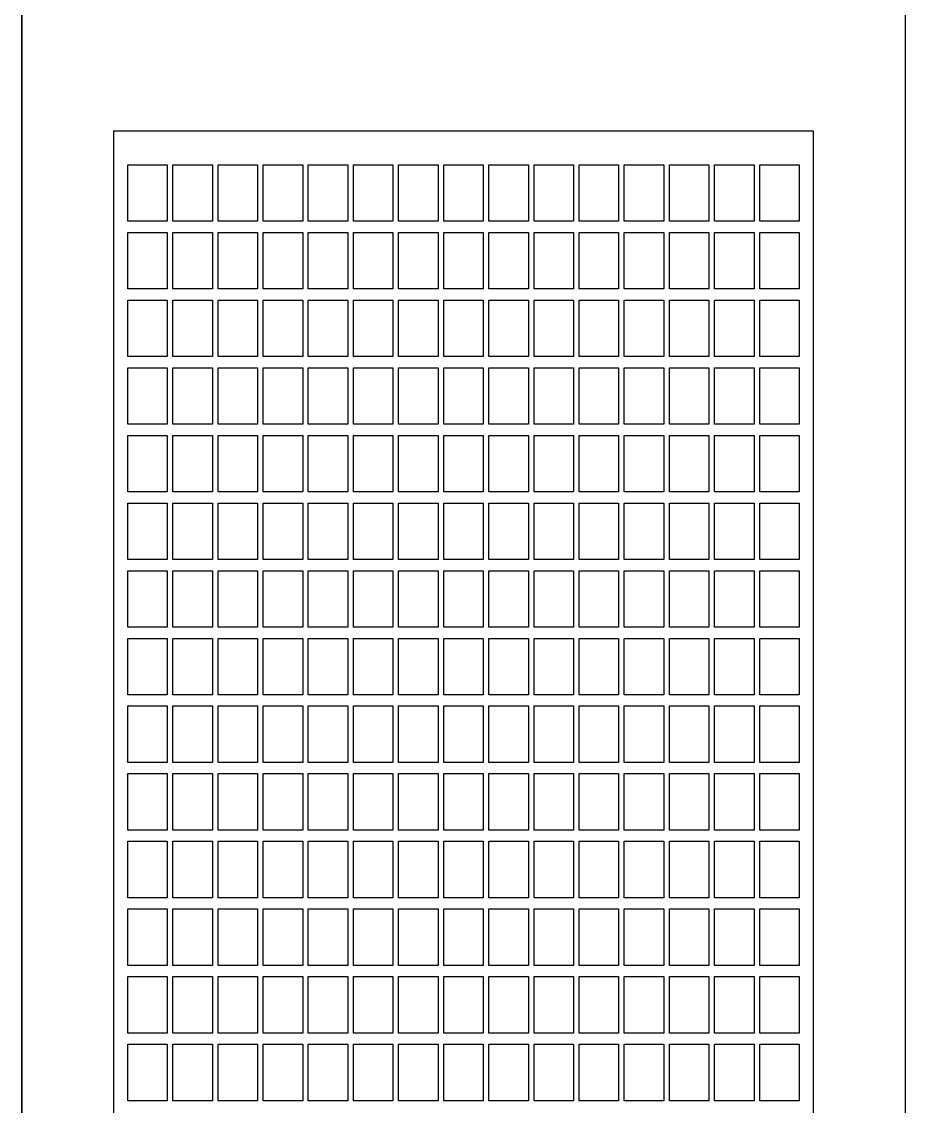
# Model space of a CAD drawing. Header units: inches. Extents: x 0 to 420, y 0 to 297.
# Drawn here: x 235.11 to 266.43, y 103.18 to 141.65 of the extents above; entities that cross this region are included whole.
import ezdxf
from ezdxf.lldxf.tags import DXFTag

# ---------------------------------------------------------------- set-up
doc = ezdxf.new("R2010")
doc.units = ezdxf.units.IN
doc.layers.add('Default', color=7, linetype='Continuous')
doc.layers.add('DV1_Default', color=7, linetype='Continuous')
tags = doc.linetypes.add('CENTER2', pattern=[1.125, 0.75, -0.125, 0.125, -0.125]).pattern_tags.tags
tags[10:11] = [DXFTag(74, 4), DXFTag(75, 0), DXFTag(340, '0'), DXFTag(46, 0.0), DXFTag(50, 0.0), DXFTag(44, 0.0), DXFTag(45, 0.0)]
tags[8:9] = [DXFTag(74, 4), DXFTag(75, 0), DXFTag(340, '0'), DXFTag(46, 0.0), DXFTag(50, 0.0), DXFTag(44, 0.0), DXFTag(45, 0.0)]
tags[6:7] = [DXFTag(74, 4), DXFTag(75, 0), DXFTag(340, '0'), DXFTag(46, 0.0), DXFTag(50, 0.0), DXFTag(44, 0.0), DXFTag(45, 0.0)]
tags[4:5] = [DXFTag(74, 4), DXFTag(75, 0), DXFTag(340, '0'), DXFTag(46, 0.0), DXFTag(50, 0.0), DXFTag(44, 0.0), DXFTag(45, 0.0)]

# ---------------------------------------------------------------- blocks, each defined once
blk = doc.blocks.new('SE')
at = {"layer": 'DV1_Default', "color": 7, "linetype": 'Continuous', "ltscale": 25.4}
for p, q in [((235.109, 68.136), (235.109, 233.336)), ((266.429, 233.336), (266.429, 68.136)), ((235.109, 217.336), (235.109, 68.136)), ((238.869, 134.576), (238.869, 136.576)), ((238.869, 136.576), (240.269, 136.576)), ((240.269, 136.576), (240.269, 134.576)), ((240.469, 134.576), (240.469, 136.576)), ((240.469, 136.576), (241.869, 136.576)), ((241.869, 136.576), (241.869, 134.576)), ((242.069, 134.576), (242.069, 136.576)), ((242.069, 136.576), (243.469, 136.576)), ((243.469, 136.576), (243.469, 134.576)), ((243.669, 134.576), (243.669, 136.576)), ((243.669, 136.576), (245.069, 136.576)), ((245.069, 136.576), (245.069, 134.576)), ((245.269, 134.576), (245.269, 136.576)), ((245.269, 136.576), (246.669, 136.576)), ((246.669, 136.576), (246.669, 134.576)), ((246.869, 134.576), (246.869, 136.576)), ((246.869, 136.576), (248.269, 136.576)), ((248.269, 136.576), (248.269, 134.576)), ((248.469, 134.576), (248.469, 136.576)), ((248.469, 136.576), (249.869, 136.576)), ((249.869, 136.576), (249.869, 134.576)), ((250.069, 134.576), (250.069, 136.576)), ((250.069, 136.576), (251.469, 136.576)), ((251.469, 136.576), (251.469, 134.576)), ((251.669, 134.576), (251.669, 136.576)), ((251.669, 136.576), (253.069, 136.576)), ((253.069, 136.576), (253.069, 134.576)), ((253.269, 134.576), (253.269, 136.576)), ((253.269, 136.576), (254.669, 136.576)), ((254.669, 136.576), (254.669, 134.576)), ((254.869, 134.576), (254.869, 136.576)), ((254.869, 136.576), (256.269, 136.576)), ((256.269, 136.576), (256.269, 134.576)), ((256.469, 134.576), (256.469, 136.576)), ((256.469, 136.576), (257.869, 136.576)), ((257.869, 136.576), (257.869, 134.576)), ((258.069, 134.576), (258.069, 136.576)), ((258.069, 136.576), (259.469, 136.576)), ((259.469, 136.576), (259.469, 134.576)), ((259.669, 134.576), (259.669, 136.576)), ((259.669, 136.576), (261.069, 136.576)), ((261.069, 136.576), (261.069, 134.576)), ((261.269, 134.576), (261.269, 136.576)), ((261.269, 136.576), (262.669, 136.576)), ((262.669, 136.576), (262.669, 134.576)), ((240.269, 134.576), (238.869, 134.576)), ((241.869, 134.576), (240.469, 134.576)), ((243.469, 134.576), (242.069, 134.576)), ((245.069, 134.576), (243.669, 134.576)), ((246.669, 134.576), (245.269, 134.576)), ((248.269, 134.576), (246.869, 134.576)), ((249.869, 134.576), (248.469, 134.576)), ((251.469, 134.576), (250.069, 134.576)), ((253.069, 134.576), (251.669, 134.576)), ((254.669, 134.576), (253.269, 134.576)), ((256.269, 134.576), (254.869, 134.576)), ((257.869, 134.576), (256.469, 134.576)), ((259.469, 134.576), (258.069, 134.576)), ((261.069, 134.576), (259.669, 134.576)), ((262.669, 134.576), (261.269, 134.576)), ((238.869, 132.176), (238.869, 134.176)), ((238.869, 134.176), (240.269, 134.176)), ((240.269, 134.176), (240.269, 132.176)), ((240.469, 132.176), (240.469, 134.176)), ((240.469, 134.176), (241.869, 134.176)), ((241.869, 134.176), (241.869, 132.176)), ((242.069, 132.176), (242.069, 134.176)), ((242.069, 134.176), (243.469, 134.176)), ((243.469, 134.176), (243.469, 132.176)), ((243.669, 132.176), (243.669, 134.176)), ((243.669, 134.176), (245.069, 134.176)), ((245.069, 134.176), (245.069, 132.176)), ((245.269, 132.176), (245.269, 134.176)), ((245.269, 134.176), (246.669, 134.176)), ((246.669, 134.176), (246.669, 132.176)), ((246.869, 132.176), (246.869, 134.176)), ((246.869, 134.176), (248.269, 134.176)), ((248.269, 134.176), (248.269, 132.176)), ((248.469, 132.176), (248.469, 134.176)), ((248.469, 134.176), (249.869, 134.176)), ((249.869, 134.176), (249.869, 132.176)), ((250.069, 132.176), (250.069, 134.176)), ((250.069, 134.176), (251.469, 134.176)), ((251.469, 134.176), (251.469, 132.176)), ((251.669, 132.176), (251.669, 134.176)), ((251.669, 134.176), (253.069, 134.176)), ((253.069, 134.176), (253.069, 132.176)), ((253.269, 132.176), (253.269, 134.176)), ((253.269, 134.176), (254.669, 134.176)), ((254.669, 134.176), (254.669, 132.176)), ((254.869, 132.176), (254.869, 134.176)), ((254.869, 134.176), (256.269, 134.176)), ((256.269, 134.176), (256.269, 132.176)), ((256.469, 132.176), (256.469, 134.176)), ((256.469, 134.176), (257.869, 134.176)), ((257.869, 134.176), (257.869, 132.176)), ((258.069, 132.176), (258.069, 134.176)), ((258.069, 134.176), (259.469, 134.176)), ((259.469, 134.176), (259.469, 132.176)), ((259.669, 132.176), (259.669, 134.176)), ((259.669, 134.176), (261.069, 134.176)), ((261.069, 134.176), (261.069, 132.176)), ((261.269, 132.176), (261.269, 134.176)), ((261.269, 134.176), (262.669, 134.176)), ((262.669, 134.176), (262.669, 132.176)), ((240.269, 132.176), (238.869, 132.176)), ((241.869, 132.176), (240.469, 132.176)), ((243.469, 132.176), (242.069, 132.176)), ((245.069, 132.176), (243.669, 132.176)), ((246.669, 132.176), (245.269, 132.176)), ((248.269, 132.176), (246.869, 132.176)), ((249.869, 132.176), (248.469, 132.176)), ((251.469, 132.176), (250.069, 132.176)), ((253.069, 132.176), (251.669, 132.176)), ((254.669, 132.176), (253.269, 132.176)), ((256.269, 132.176), (254.869, 132.176)), ((257.869, 132.176), (256.469, 132.176)), ((259.469, 132.176), (258.069, 132.176)), ((261.069, 132.176), (259.669, 132.176)), ((262.669, 132.176), (261.269, 132.176)), ((238.869, 129.776), (238.869, 131.776)), ((238.869, 131.776), (240.269, 131.776)), ((240.269, 131.776), (240.269, 129.776)), ((240.469, 129.776), (240.469, 131.776)), ((240.469, 131.776), (241.869, 131.776)), ((241.869, 131.776), (241.869, 129.776)), ((242.069, 129.776), (242.069, 131.776)), ((242.069, 131.776), (243.469, 131.776)), ((243.469, 131.776), (243.469, 129.776)), ((243.669, 129.776), (243.669, 131.776)), ((243.669, 131.776), (245.069, 131.776)), ((245.069, 131.776), (245.069, 129.776)), ((245.269, 129.776), (245.269, 131.776)), ((245.269, 131.776), (246.669, 131.776)), ((246.669, 131.776), (246.669, 129.776)), ((246.869, 129.776), (246.869, 131.776)), ((246.869, 131.776), (248.269, 131.776)), ((248.269, 131.776), (248.269, 129.776)), ((248.469, 129.776), (248.469, 131.776)), ((248.469, 131.776), (249.869, 131.776)), ((249.869, 131.776), (249.869, 129.776)), ((250.069, 129.776), (250.069, 131.776)), ((250.069, 131.776), (251.469, 131.776)), ((251.469, 131.776), (251.469, 129.776)), ((251.669, 129.776), (251.669, 131.776)), ((251.669, 131.776), (253.069, 131.776)), ((253.069, 131.776), (253.069, 129.776)), ((253.269, 129.776), (253.269, 131.776)), ((253.269, 131.776), (254.669, 131.776)), ((254.669, 131.776), (254.669, 129.776)), ((254.869, 129.776), (254.869, 131.776)), ((254.869, 131.776), (256.269, 131.776)), ((256.269, 131.776), (256.269, 129.776)), ((256.469, 129.776), (256.469, 131.776)), ((256.469, 131.776), (257.869, 131.776)), ((257.869, 131.776), (257.869, 129.776)), ((258.069, 129.776), (258.069, 131.776)), ((258.069, 131.776), (259.469, 131.776)), ((259.469, 131.776), (259.469, 129.776)), ((259.669, 129.776), (259.669, 131.776)), ((259.669, 131.776), (261.069, 131.776)), ((261.069, 131.776), (261.069, 129.776)), ((261.269, 129.776), (261.269, 131.776)), ((261.269, 131.776), (262.669, 131.776)), ((262.669, 131.776), (262.669, 129.776)), ((240.269, 129.776), (238.869, 129.776)), ((241.869, 129.776), (240.469, 129.776)), ((243.469, 129.776), (242.069, 129.776)), ((245.069, 129.776), (243.669, 129.776)), ((246.669, 129.776), (245.269, 129.776)), ((248.269, 129.776), (246.869, 129.776)), ((249.869, 129.776), (248.469, 129.776)), ((251.469, 129.776), (250.069, 129.776)), ((253.069, 129.776), (251.669, 129.776)), ((254.669, 129.776), (253.269, 129.776)), ((256.269, 129.776), (254.869, 129.776)), ((257.869, 129.776), (256.469, 129.776)), ((259.469, 129.776), (258.069, 129.776)), ((261.069, 129.776), (259.669, 129.776)), ((262.669, 129.776), (261.269, 129.776)), ((238.869, 127.376), (238.869, 129.376)), ((238.869, 129.376), (240.269, 129.376)), ((240.269, 129.376), (240.269, 127.376)), ((240.469, 127.376), (240.469, 129.376)), ((240.469, 129.376), (241.869, 129.376)), ((241.869, 129.376), (241.869, 127.376)), ((242.069, 127.376), (242.069, 129.376)), ((242.069, 129.376), (243.469, 129.376)), ((243.469, 129.376), (243.469, 127.376)), ((243.669, 127.376), (243.669, 129.376)), ((243.669, 129.376), (245.069, 129.376)), ((245.069, 129.376), (245.069, 127.376)), ((245.269, 127.376), (245.269, 129.376)), ((245.269, 129.376), (246.669, 129.376)), ((246.669, 129.376), (246.669, 127.376)), ((246.869, 127.376), (246.869, 129.376)), ((246.869, 129.376), (248.269, 129.376)), ((248.269, 129.376), (248.269, 127.376)), ((248.469, 127.376), (248.469, 129.376)), ((248.469, 129.376), (249.869, 129.376)), ((249.869, 129.376), (249.869, 127.376)), ((250.069, 127.376), (250.069, 129.376)), ((250.069, 129.376), (251.469, 129.376)), ((251.469, 129.376), (251.469, 127.376)), ((251.669, 127.376), (251.669, 129.376)), ((251.669, 129.376), (253.069, 129.376)), ((253.069, 129.376), (253.069, 127.376)), ((253.269, 127.376), (253.269, 129.376)), ((253.269, 129.376), (254.669, 129.376)), ((254.669, 129.376), (254.669, 127.376)), ((254.869, 127.376), (254.869, 129.376)), ((254.869, 129.376), (256.269, 129.376)), ((256.269, 129.376), (256.269, 127.376)), ((256.469, 127.376), (256.469, 129.376)), ((256.469, 129.376), (257.869, 129.376)), ((257.869, 129.376), (257.869, 127.376)), ((258.069, 127.376), (258.069, 129.376)), ((258.069, 129.376), (259.469, 129.376)), ((259.469, 129.376), (259.469, 127.376)), ((259.669, 127.376), (259.669, 129.376)), ((259.669, 129.376), (261.069, 129.376)), ((261.069, 129.376), (261.069, 127.376)), ((261.269, 127.376), (261.269, 129.376)), ((261.269, 129.376), (262.669, 129.376)), ((262.669, 129.376), (262.669, 127.376)), ((240.269, 127.376), (238.869, 127.376)), ((241.869, 127.376), (240.469, 127.376)), ((243.469, 127.376), (242.069, 127.376)), ((245.069, 127.376), (243.669, 127.376)), ((246.669, 127.376), (245.269, 127.376)), ((248.269, 127.376), (246.869, 127.376)), ((249.869, 127.376), (248.469, 127.376)), ((251.469, 127.376), (250.069, 127.376)), ((253.069, 127.376), (251.669, 127.376)), ((254.669, 127.376), (253.269, 127.376)), ((256.269, 127.376), (254.869, 127.376)), ((257.869, 127.376), (256.469, 127.376)), ((259.469, 127.376), (258.069, 127.376)), ((261.069, 127.376), (259.669, 127.376)), ((262.669, 127.376), (261.269, 127.376)), ((238.869, 124.976), (238.869, 126.976)), ((238.869, 126.976), (240.269, 126.976)), ((240.269, 126.976), (240.269, 124.976)), ((240.469, 124.976), (240.469, 126.976)), ((240.469, 126.976), (241.869, 126.976)), ((241.869, 126.976), (241.869, 124.976)), ((242.069, 124.976), (242.069, 126.976)), ((242.069, 126.976), (243.469, 126.976)), ((243.469, 126.976), (243.469, 124.976)), ((243.669, 124.976), (243.669, 126.976)), ((243.669, 126.976), (245.069, 126.976)), ((245.069, 126.976), (245.069, 124.976)), ((245.269, 124.976), (245.269, 126.976)), ((245.269, 126.976), (246.669, 126.976)), ((246.669, 126.976), (246.669, 124.976)), ((246.869, 124.976), (246.869, 126.976)), ((246.869, 126.976), (248.269, 126.976)), ((248.269, 126.976), (248.269, 124.976)), ((248.469, 124.976), (248.469, 126.976)), ((248.469, 126.976), (249.869, 126.976)), ((249.869, 126.976), (249.869, 124.976)), ((250.069, 124.976), (250.069, 126.976)), ((250.069, 126.976), (251.469, 126.976)), ((251.469, 126.976), (251.469, 124.976)), ((251.669, 124.976), (251.669, 126.976)), ((251.669, 126.976), (253.069, 126.976)), ((253.069, 126.976), (253.069, 124.976)), ((253.269, 124.976), (253.269, 126.976)), ((253.269, 126.976), (254.669, 126.976)), ((254.669, 126.976), (254.669, 124.976)), ((254.869, 124.976), (254.869, 126.976)), ((254.869, 126.976), (256.269, 126.976)), ((256.269, 126.976), (256.269, 124.976)), ((256.469, 124.976), (256.469, 126.976)), ((256.469, 126.976), (257.869, 126.976)), ((257.869, 126.976), (257.869, 124.976)), ((258.069, 124.976), (258.069, 126.976)), ((258.069, 126.976), (259.469, 126.976)), ((259.469, 126.976), (259.469, 124.976)), ((259.669, 124.976), (259.669, 126.976)), ((259.669, 126.976), (261.069, 126.976)), ((261.069, 126.976), (261.069, 124.976)), ((261.269, 124.976), (261.269, 126.976)), ((261.269, 126.976), (262.669, 126.976)), ((262.669, 126.976), (262.669, 124.976)), ((240.269, 124.976), (238.869, 124.976)), ((241.869, 124.976), (240.469, 124.976)), ((243.469, 124.976), (242.069, 124.976)), ((245.069, 124.976), (243.669, 124.976)), ((246.669, 124.976), (245.269, 124.976)), ((248.269, 124.976), (246.869, 124.976)), ((249.869, 124.976), (248.469, 124.976)), ((251.469, 124.976), (250.069, 124.976)), ((253.069, 124.976), (251.669, 124.976)), ((254.669, 124.976), (253.269, 124.976)), ((256.269, 124.976), (254.869, 124.976)), ((257.869, 124.976), (256.469, 124.976)), ((259.469, 124.976), (258.069, 124.976)), ((261.069, 124.976), (259.669, 124.976)), ((262.669, 124.976), (261.269, 124.976)), ((238.869, 122.576), (238.869, 124.576)), ((238.869, 124.576), (240.269, 124.576)), ((240.269, 124.576), (240.269, 122.576)), ((240.469, 122.576), (240.469, 124.576)), ((240.469, 124.576), (241.869, 124.576)), ((241.869, 124.576), (241.869, 122.576)), ((242.069, 122.576), (242.069, 124.576)), ((242.069, 124.576), (243.469, 124.576)), ((243.469, 124.576), (243.469, 122.576)), ((243.669, 122.576), (243.669, 124.576)), ((243.669, 124.576), (245.069, 124.576)), ((245.069, 124.576), (245.069, 122.576)), ((245.269, 122.576), (245.269, 124.576)), ((245.269, 124.576), (246.669, 124.576)), ((246.669, 124.576), (246.669, 122.576)), ((246.869, 122.576), (246.869, 124.576)), ((246.869, 124.576), (248.269, 124.576)), ((248.269, 124.576), (248.269, 122.576)), ((248.469, 122.576), (248.469, 124.576)), ((248.469, 124.576), (249.869, 124.576)), ((249.869, 124.576), (249.869, 122.576)), ((250.069, 122.576), (250.069, 124.576)), ((250.069, 124.576), (251.469, 124.576)), ((251.469, 124.576), (251.469, 122.576)), ((251.669, 122.576), (251.669, 124.576)), ((251.669, 124.576), (253.069, 124.576)), ((253.069, 124.576), (253.069, 122.576)), ((253.269, 122.576), (253.269, 124.576)), ((253.269, 124.576), (254.669, 124.576)), ((254.669, 124.576), (254.669, 122.576)), ((254.869, 122.576), (254.869, 124.576)), ((254.869, 124.576), (256.269, 124.576)), ((256.269, 124.576), (256.269, 122.576)), ((256.469, 122.576), (256.469, 124.576)), ((256.469, 124.576), (257.869, 124.576)), ((257.869, 124.576), (257.869, 122.576)), ((258.069, 122.576), (258.069, 124.576)), ((258.069, 124.576), (259.469, 124.576)), ((259.469, 124.576), (259.469, 122.576)), ((259.669, 122.576), (259.669, 124.576)), ((259.669, 124.576), (261.069, 124.576)), ((261.069, 124.576), (261.069, 122.576)), ((261.269, 122.576), (261.269, 124.576)), ((261.269, 124.576), (262.669, 124.576)), ((262.669, 124.576), (262.669, 122.576)), ((240.269, 122.576), (238.869, 122.576)), ((241.869, 122.576), (240.469, 122.576)), ((243.469, 122.576), (242.069, 122.576)), ((245.069, 122.576), (243.669, 122.576)), ((246.669, 122.576), (245.269, 122.576)), ((248.269, 122.576), (246.869, 122.576)), ((249.869, 122.576), (248.469, 122.576)), ((251.469, 122.576), (250.069, 122.576)), ((253.069, 122.576), (251.669, 122.576)), ((254.669, 122.576), (253.269, 122.576)), ((256.269, 122.576), (254.869, 122.576)), ((257.869, 122.576), (256.469, 122.576)), ((259.469, 122.576), (258.069, 122.576)), ((261.069, 122.576), (259.669, 122.576)), ((262.669, 122.576), (261.269, 122.576)), ((238.869, 120.176), (238.869, 122.176)), ((238.869, 122.176), (240.269, 122.176)), ((240.269, 122.176), (240.269, 120.176)), ((240.469, 120.176), (240.469, 122.176)), ((240.469, 122.176), (241.869, 122.176)), ((241.869, 122.176), (241.869, 120.176)), ((242.069, 120.176), (242.069, 122.176)), ((242.069, 122.176), (243.469, 122.176)), ((243.469, 122.176), (243.469, 120.176)), ((243.669, 120.176), (243.669, 122.176)), ((243.669, 122.176), (245.069, 122.176)), ((245.069, 122.176), (245.069, 120.176)), ((245.269, 120.176), (245.269, 122.176)), ((245.269, 122.176), (246.669, 122.176)), ((246.669, 122.176), (246.669, 120.176)), ((246.869, 120.176), (246.869, 122.176)), ((246.869, 122.176), (248.269, 122.176)), ((248.269, 122.176), (248.269, 120.176)), ((248.469, 120.176), (248.469, 122.176)), ((248.469, 122.176), (249.869, 122.176)), ((249.869, 122.176), (249.869, 120.176)), ((250.069, 120.176), (250.069, 122.176)), ((250.069, 122.176), (251.469, 122.176)), ((251.469, 122.176), (251.469, 120.176)), ((251.669, 120.176), (251.669, 122.176)), ((251.669, 122.176), (253.069, 122.176)), ((253.069, 122.176), (253.069, 120.176)), ((253.269, 120.176), (253.269, 122.176)), ((253.269, 122.176), (254.669, 122.176)), ((254.669, 122.176), (254.669, 120.176)), ((254.869, 120.176), (254.869, 122.176)), ((254.869, 122.176), (256.269, 122.176)), ((256.269, 122.176), (256.269, 120.176)), ((256.469, 120.176), (256.469, 122.176)), ((256.469, 122.176), (257.869, 122.176)), ((257.869, 122.176), (257.869, 120.176)), ((258.069, 120.176), (258.069, 122.176)), ((258.069, 122.176), (259.469, 122.176)), ((259.469, 122.176), (259.469, 120.176)), ((259.669, 120.176), (259.669, 122.176)), ((259.669, 122.176), (261.069, 122.176)), ((261.069, 122.176), (261.069, 120.176)), ((261.269, 120.176), (261.269, 122.176)), ((261.269, 122.176), (262.669, 122.176)), ((262.669, 122.176), (262.669, 120.176)), ((240.269, 120.176), (238.869, 120.176)), ((241.869, 120.176), (240.469, 120.176)), ((243.469, 120.176), (242.069, 120.176)), ((245.069, 120.176), (243.669, 120.176)), ((246.669, 120.176), (245.269, 120.176)), ((248.269, 120.176), (246.869, 120.176)), ((249.869, 120.176), (248.469, 120.176)), ((251.469, 120.176), (250.069, 120.176)), ((253.069, 120.176), (251.669, 120.176)), ((254.669, 120.176), (253.269, 120.176)), ((256.269, 120.176), (254.869, 120.176)), ((257.869, 120.176), (256.469, 120.176)), ((259.469, 120.176), (258.069, 120.176)), ((261.069, 120.176), (259.669, 120.176)), ((262.669, 120.176), (261.269, 120.176)), ((238.869, 117.776), (238.869, 119.776)), ((238.869, 119.776), (240.269, 119.776)), ((240.269, 119.776), (240.269, 117.776)), ((240.469, 117.776), (240.469, 119.776)), ((240.469, 119.776), (241.869, 119.776)), ((241.869, 119.776), (241.869, 117.776)), ((242.069, 117.776), (242.069, 119.776)), ((242.069, 119.776), (243.469, 119.776)), ((243.469, 119.776), (243.469, 117.776)), ((243.669, 117.776), (243.669, 119.776)), ((243.669, 119.776), (245.069, 119.776)), ((245.069, 119.776), (245.069, 117.776)), ((245.269, 117.776), (245.269, 119.776)), ((245.269, 119.776), (246.669, 119.776)), ((246.669, 119.776), (246.669, 117.776)), ((246.869, 117.776), (246.869, 119.776)), ((246.869, 119.776), (248.269, 119.776)), ((248.269, 119.776), (248.269, 117.776)), ((248.469, 117.776), (248.469, 119.776)), ((248.469, 119.776), (249.869, 119.776)), ((249.869, 119.776), (249.869, 117.776)), ((250.069, 117.776), (250.069, 119.776)), ((250.069, 119.776), (251.469, 119.776)), ((251.469, 119.776), (251.469, 117.776)), ((251.669, 117.776), (251.669, 119.776)), ((251.669, 119.776), (253.069, 119.776)), ((253.069, 119.776), (253.069, 117.776)), ((253.269, 117.776), (253.269, 119.776)), ((253.269, 119.776), (254.669, 119.776)), ((254.669, 119.776), (254.669, 117.776)), ((254.869, 117.776), (254.869, 119.776)), ((254.869, 119.776), (256.269, 119.776)), ((256.269, 119.776), (256.269, 117.776)), ((256.469, 117.776), (256.469, 119.776)), ((256.469, 119.776), (257.869, 119.776)), ((257.869, 119.776), (257.869, 117.776)), ((258.069, 117.776), (258.069, 119.776)), ((258.069, 119.776), (259.469, 119.776)), ((259.469, 119.776), (259.469, 117.776)), ((259.669, 117.776), (259.669, 119.776)), ((259.669, 119.776), (261.069, 119.776)), ((261.069, 119.776), (261.069, 117.776)), ((261.269, 117.776), (261.269, 119.776)), ((261.269, 119.776), (262.669, 119.776)), ((262.669, 119.776), (262.669, 117.776)), ((240.269, 117.776), (238.869, 117.776)), ((241.869, 117.776), (240.469, 117.776)), ((243.469, 117.776), (242.069, 117.776)), ((245.069, 117.776), (243.669, 117.776)), ((246.669, 117.776), (245.269, 117.776)), ((248.269, 117.776), (246.869, 117.776)), ((249.869, 117.776), (248.469, 117.776)), ((251.469, 117.776), (250.069, 117.776)), ((253.069, 117.776), (251.669, 117.776)), ((254.669, 117.776), (253.269, 117.776)), ((256.269, 117.776), (254.869, 117.776)), ((257.869, 117.776), (256.469, 117.776)), ((259.469, 117.776), (258.069, 117.776)), ((261.069, 117.776), (259.669, 117.776)), ((262.669, 117.776), (261.269, 117.776)), ((238.869, 115.376), (238.869, 117.376)), ((238.869, 117.376), (240.269, 117.376)), ((240.269, 117.376), (240.269, 115.376)), ((240.469, 115.376), (240.469, 117.376)), ((240.469, 117.376), (241.869, 117.376)), ((241.869, 117.376), (241.869, 115.376)), ((242.069, 115.376), (242.069, 117.376)), ((242.069, 117.376), (243.469, 117.376)), ((243.469, 117.376), (243.469, 115.376)), ((243.669, 115.376), (243.669, 117.376)), ((243.669, 117.376), (245.069, 117.376)), ((245.069, 117.376), (245.069, 115.376)), ((245.269, 115.376), (245.269, 117.376)), ((245.269, 117.376), (246.669, 117.376)), ((246.669, 117.376), (246.669, 115.376)), ((246.869, 115.376), (246.869, 117.376)), ((246.869, 117.376), (248.269, 117.376)), ((248.269, 117.376), (248.269, 115.376)), ((248.469, 115.376), (248.469, 117.376)), ((248.469, 117.376), (249.869, 117.376)), ((249.869, 117.376), (249.869, 115.376)), ((250.069, 115.376), (250.069, 117.376)), ((250.069, 117.376), (251.469, 117.376)), ((251.469, 117.376), (251.469, 115.376)), ((251.669, 115.376), (251.669, 117.376)), ((251.669, 117.376), (253.069, 117.376)), ((253.069, 117.376), (253.069, 115.376)), ((253.269, 115.376), (253.269, 117.376)), ((253.269, 117.376), (254.669, 117.376)), ((254.669, 117.376), (254.669, 115.376)), ((254.869, 115.376), (254.869, 117.376)), ((254.869, 117.376), (256.269, 117.376)), ((256.269, 117.376), (256.269, 115.376)), ((256.469, 115.376), (256.469, 117.376)), ((256.469, 117.376), (257.869, 117.376)), ((257.869, 117.376), (257.869, 115.376)), ((258.069, 115.376), (258.069, 117.376)), ((258.069, 117.376), (259.469, 117.376)), ((259.469, 117.376), (259.469, 115.376)), ((259.669, 115.376), (259.669, 117.376)), ((259.669, 117.376), (261.069, 117.376)), ((261.069, 117.376), (261.069, 115.376)), ((261.269, 115.376), (261.269, 117.376)), ((261.269, 117.376), (262.669, 117.376)), ((262.669, 117.376), (262.669, 115.376)), ((240.269, 115.376), (238.869, 115.376)), ((241.869, 115.376), (240.469, 115.376)), ((243.469, 115.376), (242.069, 115.376)), ((245.069, 115.376), (243.669, 115.376)), ((246.669, 115.376), (245.269, 115.376)), ((248.269, 115.376), (246.869, 115.376)), ((249.869, 115.376), (248.469, 115.376)), ((251.469, 115.376), (250.069, 115.376)), ((253.069, 115.376), (251.669, 115.376)), ((254.669, 115.376), (253.269, 115.376)), ((256.269, 115.376), (254.869, 115.376)), ((257.869, 115.376), (256.469, 115.376)), ((259.469, 115.376), (258.069, 115.376)), ((261.069, 115.376), (259.669, 115.376)), ((262.669, 115.376), (261.269, 115.376)), ((238.869, 112.976), (238.869, 114.976)), ((238.869, 114.976), (240.269, 114.976)), ((240.269, 114.976), (240.269, 112.976)), ((240.469, 112.976), (240.469, 114.976)), ((240.469, 114.976), (241.869, 114.976)), ((241.869, 114.976), (241.869, 112.976)), ((242.069, 112.976), (242.069, 114.976)), ((242.069, 114.976), (243.469, 114.976)), ((243.469, 114.976), (243.469, 112.976)), ((243.669, 112.976), (243.669, 114.976)), ((243.669, 114.976), (245.069, 114.976)), ((245.069, 114.976), (245.069, 112.976)), ((245.269, 112.976), (245.269, 114.976)), ((245.269, 114.976), (246.669, 114.976)), ((246.669, 114.976), (246.669, 112.976)), ((246.869, 112.976), (246.869, 114.976)), ((246.869, 114.976), (248.269, 114.976)), ((248.269, 114.976), (248.269, 112.976)), ((248.469, 112.976), (248.469, 114.976)), ((248.469, 114.976), (249.869, 114.976)), ((249.869, 114.976), (249.869, 112.976)), ((250.069, 112.976), (250.069, 114.976)), ((250.069, 114.976), (251.469, 114.976)), ((251.469, 114.976), (251.469, 112.976)), ((251.669, 112.976), (251.669, 114.976)), ((251.669, 114.976), (253.069, 114.976)), ((253.069, 114.976), (253.069, 112.976)), ((253.269, 112.976), (253.269, 114.976)), ((253.269, 114.976), (254.669, 114.976)), ((254.669, 114.976), (254.669, 112.976)), ((254.869, 112.976), (254.869, 114.976)), ((254.869, 114.976), (256.269, 114.976)), ((256.269, 114.976), (256.269, 112.976)), ((256.469, 112.976), (256.469, 114.976)), ((256.469, 114.976), (257.869, 114.976)), ((257.869, 114.976), (257.869, 112.976)), ((258.069, 112.976), (258.069, 114.976)), ((258.069, 114.976), (259.469, 114.976)), ((259.469, 114.976), (259.469, 112.976)), ((259.669, 112.976), (259.669, 114.976)), ((259.669, 114.976), (261.069, 114.976)), ((261.069, 114.976), (261.069, 112.976)), ((261.269, 112.976), (261.269, 114.976)), ((261.269, 114.976), (262.669, 114.976)), ((262.669, 114.976), (262.669, 112.976)), ((240.269, 112.976), (238.869, 112.976)), ((241.869, 112.976), (240.469, 112.976)), ((243.469, 112.976), (242.069, 112.976)), ((245.069, 112.976), (243.669, 112.976)), ((246.669, 112.976), (245.269, 112.976)), ((248.269, 112.976), (246.869, 112.976)), ((249.869, 112.976), (248.469, 112.976)), ((251.469, 112.976), (250.069, 112.976)), ((253.069, 112.976), (251.669, 112.976)), ((254.669, 112.976), (253.269, 112.976)), ((256.269, 112.976), (254.869, 112.976)), ((257.869, 112.976), (256.469, 112.976)), ((259.469, 112.976), (258.069, 112.976)), ((261.069, 112.976), (259.669, 112.976)), ((262.669, 112.976), (261.269, 112.976)), ((238.869, 110.576), (238.869, 112.576)), ((238.869, 112.576), (240.269, 112.576)), ((240.269, 112.576), (240.269, 110.576)), ((240.469, 110.576), (240.469, 112.576)), ((240.469, 112.576), (241.869, 112.576)), ((241.869, 112.576), (241.869, 110.576)), ((242.069, 110.576), (242.069, 112.576)), ((242.069, 112.576), (243.469, 112.576)), ((243.469, 112.576), (243.469, 110.576)), ((243.669, 110.576), (243.669, 112.576)), ((243.669, 112.576), (245.069, 112.576)), ((245.069, 112.576), (245.069, 110.576)), ((245.269, 110.576), (245.269, 112.576)), ((245.269, 112.576), (246.669, 112.576)), ((246.669, 112.576), (246.669, 110.576)), ((246.869, 110.576), (246.869, 112.576)), ((246.869, 112.576), (248.269, 112.576)), ((248.269, 112.576), (248.269, 110.576)), ((248.469, 110.576), (248.469, 112.576)), ((248.469, 112.576), (249.869, 112.576)), ((249.869, 112.576), (249.869, 110.576)), ((250.069, 110.576), (250.069, 112.576)), ((250.069, 112.576), (251.469, 112.576)), ((251.469, 112.576), (251.469, 110.576)), ((251.669, 110.576), (251.669, 112.576)), ((251.669, 112.576), (253.069, 112.576)), ((253.069, 112.576), (253.069, 110.576)), ((253.269, 110.576), (253.269, 112.576)), ((253.269, 112.576), (254.669, 112.576)), ((254.669, 112.576), (254.669, 110.576)), ((254.869, 110.576), (254.869, 112.576)), ((254.869, 112.576), (256.269, 112.576)), ((256.269, 112.576), (256.269, 110.576)), ((256.469, 110.576), (256.469, 112.576)), ((256.469, 112.576), (257.869, 112.576)), ((257.869, 112.576), (257.869, 110.576)), ((258.069, 110.576), (258.069, 112.576)), ((258.069, 112.576), (259.469, 112.576)), ((259.469, 112.576), (259.469, 110.576)), ((259.669, 110.576), (259.669, 112.576)), ((259.669, 112.576), (261.069, 112.576)), ((261.069, 112.576), (261.069, 110.576)), ((261.269, 110.576), (261.269, 112.576)), ((261.269, 112.576), (262.669, 112.576)), ((262.669, 112.576), (262.669, 110.576)), ((240.269, 110.576), (238.869, 110.576)), ((241.869, 110.576), (240.469, 110.576)), ((243.469, 110.576), (242.069, 110.576)), ((245.069, 110.576), (243.669, 110.576)), ((246.669, 110.576), (245.269, 110.576)), ((248.269, 110.576), (246.869, 110.576)), ((249.869, 110.576), (248.469, 110.576)), ((251.469, 110.576), (250.069, 110.576)), ((253.069, 110.576), (251.669, 110.576)), ((254.669, 110.576), (253.269, 110.576)), ((256.269, 110.576), (254.869, 110.576)), ((257.869, 110.576), (256.469, 110.576)), ((259.469, 110.576), (258.069, 110.576)), ((261.069, 110.576), (259.669, 110.576)), ((262.669, 110.576), (261.269, 110.576)), ((238.869, 108.176), (238.869, 110.176)), ((238.869, 110.176), (240.269, 110.176)), ((240.269, 110.176), (240.269, 108.176)), ((240.469, 108.176), (240.469, 110.176)), ((240.469, 110.176), (241.869, 110.176)), ((241.869, 110.176), (241.869, 108.176)), ((242.069, 108.176), (242.069, 110.176)), ((242.069, 110.176), (243.469, 110.176)), ((243.469, 110.176), (243.469, 108.176)), ((243.669, 108.176), (243.669, 110.176)), ((243.669, 110.176), (245.069, 110.176)), ((245.069, 110.176), (245.069, 108.176)), ((245.269, 108.176), (245.269, 110.176)), ((245.269, 110.176), (246.669, 110.176)), ((246.669, 110.176), (246.669, 108.176)), ((246.869, 108.176), (246.869, 110.176)), ((246.869, 110.176), (248.269, 110.176)), ((248.269, 110.176), (248.269, 108.176)), ((248.469, 108.176), (248.469, 110.176)), ((248.469, 110.176), (249.869, 110.176)), ((249.869, 110.176), (249.869, 108.176)), ((250.069, 108.176), (250.069, 110.176)), ((250.069, 110.176), (251.469, 110.176)), ((251.469, 110.176), (251.469, 108.176)), ((251.669, 108.176), (251.669, 110.176)), ((251.669, 110.176), (253.069, 110.176)), ((253.069, 110.176), (253.069, 108.176)), ((253.269, 108.176), (253.269, 110.176)), ((253.269, 110.176), (254.669, 110.176)), ((254.669, 110.176), (254.669, 108.176)), ((254.869, 108.176), (254.869, 110.176)), ((254.869, 110.176), (256.269, 110.176)), ((256.269, 110.176), (256.269, 108.176)), ((256.469, 108.176), (256.469, 110.176)), ((256.469, 110.176), (257.869, 110.176)), ((257.869, 110.176), (257.869, 108.176)), ((258.069, 108.176), (258.069, 110.176)), ((258.069, 110.176), (259.469, 110.176)), ((259.469, 110.176), (259.469, 108.176)), ((259.669, 108.176), (259.669, 110.176)), ((259.669, 110.176), (261.069, 110.176)), ((261.069, 110.176), (261.069, 108.176)), ((261.269, 108.176), (261.269, 110.176)), ((261.269, 110.176), (262.669, 110.176)), ((262.669, 110.176), (262.669, 108.176)), ((240.269, 108.176), (238.869, 108.176)), ((241.869, 108.176), (240.469, 108.176)), ((243.469, 108.176), (242.069, 108.176)), ((245.069, 108.176), (243.669, 108.176)), ((246.669, 108.176), (245.269, 108.176)), ((248.269, 108.176), (246.869, 108.176)), ((249.869, 108.176), (248.469, 108.176)), ((251.469, 108.176), (250.069, 108.176)), ((253.069, 108.176), (251.669, 108.176)), ((254.669, 108.176), (253.269, 108.176)), ((256.269, 108.176), (254.869, 108.176)), ((257.869, 108.176), (256.469, 108.176)), ((259.469, 108.176), (258.069, 108.176)), ((261.069, 108.176), (259.669, 108.176)), ((262.669, 108.176), (261.269, 108.176)), ((238.869, 105.776), (238.869, 107.776)), ((238.869, 107.776), (240.269, 107.776)), ((240.269, 107.776), (240.269, 105.776)), ((240.469, 105.776), (240.469, 107.776)), ((240.469, 107.776), (241.869, 107.776)), ((241.869, 107.776), (241.869, 105.776)), ((242.069, 105.776), (242.069, 107.776)), ((242.069, 107.776), (243.469, 107.776)), ((243.469, 107.776), (243.469, 105.776)), ((243.669, 105.776), (243.669, 107.776)), ((243.669, 107.776), (245.069, 107.776)), ((245.069, 107.776), (245.069, 105.776)), ((245.269, 105.776), (245.269, 107.776)), ((245.269, 107.776), (246.669, 107.776)), ((246.669, 107.776), (246.669, 105.776)), ((246.869, 105.776), (246.869, 107.776)), ((246.869, 107.776), (248.269, 107.776)), ((248.269, 107.776), (248.269, 105.776)), ((248.469, 105.776), (248.469, 107.776)), ((248.469, 107.776), (249.869, 107.776)), ((249.869, 107.776), (249.869, 105.776)), ((250.069, 105.776), (250.069, 107.776)), ((250.069, 107.776), (251.469, 107.776)), ((251.469, 107.776), (251.469, 105.776)), ((251.669, 105.776), (251.669, 107.776)), ((251.669, 107.776), (253.069, 107.776)), ((253.069, 107.776), (253.069, 105.776)), ((253.269, 105.776), (253.269, 107.776)), ((253.269, 107.776), (254.669, 107.776)), ((254.669, 107.776), (254.669, 105.776)), ((254.869, 105.776), (254.869, 107.776)), ((254.869, 107.776), (256.269, 107.776)), ((256.269, 107.776), (256.269, 105.776)), ((256.469, 105.776), (256.469, 107.776)), ((256.469, 107.776), (257.869, 107.776)), ((257.869, 107.776), (257.869, 105.776)), ((258.069, 105.776), (258.069, 107.776)), ((258.069, 107.776), (259.469, 107.776)), ((259.469, 107.776), (259.469, 105.776)), ((259.669, 105.776), (259.669, 107.776)), ((259.669, 107.776), (261.069, 107.776)), ((261.069, 107.776), (261.069, 105.776)), ((261.269, 105.776), (261.269, 107.776)), ((261.269, 107.776), (262.669, 107.776)), ((262.669, 107.776), (262.669, 105.776)), ((240.269, 105.776), (238.869, 105.776)), ((241.869, 105.776), (240.469, 105.776)), ((243.469, 105.776), (242.069, 105.776)), ((245.069, 105.776), (243.669, 105.776)), ((246.669, 105.776), (245.269, 105.776)), ((248.269, 105.776), (246.869, 105.776)), ((249.869, 105.776), (248.469, 105.776)), ((251.469, 105.776), (250.069, 105.776)), ((253.069, 105.776), (251.669, 105.776)), ((254.669, 105.776), (253.269, 105.776)), ((256.269, 105.776), (254.869, 105.776)), ((257.869, 105.776), (256.469, 105.776)), ((259.469, 105.776), (258.069, 105.776)), ((261.069, 105.776), (259.669, 105.776)), ((262.669, 105.776), (261.269, 105.776)), ((238.869, 103.376), (238.869, 105.376)), ((238.869, 105.376), (240.269, 105.376)), ((240.269, 105.376), (240.269, 103.376)), ((240.469, 103.376), (240.469, 105.376)), ((240.469, 105.376), (241.869, 105.376)), ((241.869, 105.376), (241.869, 103.376)), ((242.069, 103.376), (242.069, 105.376)), ((242.069, 105.376), (243.469, 105.376)), ((243.469, 105.376), (243.469, 103.376)), ((243.669, 103.376), (243.669, 105.376)), ((243.669, 105.376), (245.069, 105.376)), ((245.069, 105.376), (245.069, 103.376)), ((245.269, 103.376), (245.269, 105.376)), ((245.269, 105.376), (246.669, 105.376)), ((246.669, 105.376), (246.669, 103.376)), ((246.869, 103.376), (246.869, 105.376)), ((246.869, 105.376), (248.269, 105.376)), ((248.269, 105.376), (248.269, 103.376)), ((248.469, 103.376), (248.469, 105.376)), ((248.469, 105.376), (249.869, 105.376)), ((249.869, 105.376), (249.869, 103.376)), ((250.069, 103.376), (250.069, 105.376)), ((250.069, 105.376), (251.469, 105.376)), ((251.469, 105.376), (251.469, 103.376)), ((251.669, 103.376), (251.669, 105.376)), ((251.669, 105.376), (253.069, 105.376)), ((253.069, 105.376), (253.069, 103.376)), ((253.269, 103.376), (253.269, 105.376)), ((253.269, 105.376), (254.669, 105.376)), ((254.669, 105.376), (254.669, 103.376)), ((254.869, 103.376), (254.869, 105.376)), ((254.869, 105.376), (256.269, 105.376)), ((256.269, 105.376), (256.269, 103.376)), ((256.469, 103.376), (256.469, 105.376)), ((256.469, 105.376), (257.869, 105.376)), ((257.869, 105.376), (257.869, 103.376)), ((258.069, 103.376), (258.069, 105.376)), ((258.069, 105.376), (259.469, 105.376)), ((259.469, 105.376), (259.469, 103.376)), ((259.669, 103.376), (259.669, 105.376)), ((259.669, 105.376), (261.069, 105.376)), ((261.069, 105.376), (261.069, 103.376)), ((261.269, 103.376), (261.269, 105.376)), ((261.269, 105.376), (262.669, 105.376)), ((262.669, 105.376), (262.669, 103.376)), ((240.269, 103.376), (238.869, 103.376)), ((241.869, 103.376), (240.469, 103.376)), ((243.469, 103.376), (242.069, 103.376)), ((245.069, 103.376), (243.669, 103.376)), ((246.669, 103.376), (245.269, 103.376)), ((248.269, 103.376), (246.869, 103.376)), ((249.869, 103.376), (248.469, 103.376)), ((251.469, 103.376), (250.069, 103.376)), ((253.069, 103.376), (251.669, 103.376)), ((254.669, 103.376), (253.269, 103.376)), ((256.269, 103.376), (254.869, 103.376)), ((257.869, 103.376), (256.469, 103.376)), ((259.469, 103.376), (258.069, 103.376)), ((261.069, 103.376), (259.669, 103.376)), ((262.669, 103.376), (261.269, 103.376))]:
    blk.add_line(p, q, dxfattribs=at)
at = {"layer": 'DV1_Default', "color": 7, "linetype": 'CENTER2', "ltscale": 25.4}
for p, q in [((238.369, 137.776), (238.369, 78.176)), ((238.369, 137.776), (263.169, 137.776)), ((263.169, 137.776), (263.169, 78.176))]:
    blk.add_line(p, q, dxfattribs=at)

msp = doc.modelspace()

# ---------------------------------------------------------------- block references
at = {"layer": 'Default'}
msp.add_blockref('SE', (0, 0), dxfattribs=at)

doc.saveas('drawing.dxf')
